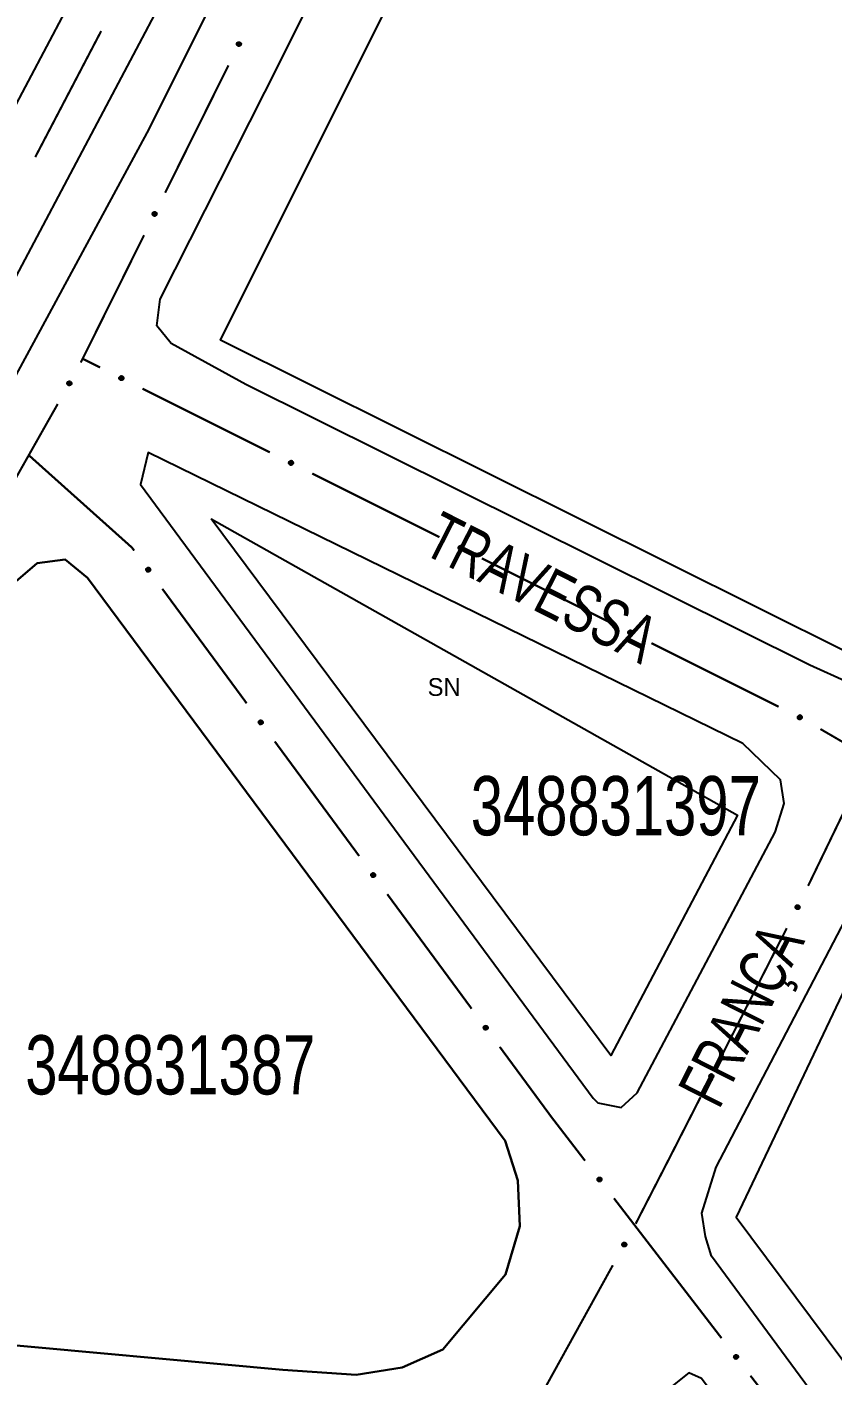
# Model space of a CAD drawing. Extents: x 200123 to 201542, y 4839549 to 4841240.
# Drawn here: x 200499.8 to 200567.7, y 4840266.9 to 4840380.6 of the extents above; entities that cross this region are included whole.
import ezdxf
from ezdxf.enums import TextEntityAlignment as Align

# ---------------------------------------------------------------- set-up
doc = ezdxf.new("R2010")
doc.units = 0
doc.header["$LTSCALE"] = 1.5
doc.header["$MEASUREMENT"] = 0
for name, color, linetype in [('CD_MALHA_LOTES', 7, 'CONTINUOUS'), ('CD_TXT_QUADRA', 2, 'CONTINUOUS'), ('RU-QUADRA', 210, 'CONTINUOUS'), ('SV-EIXO-RUA-PAV', 20, 'CONTINUOUS'), ('SV-RUA-PAVIM', 7, 'CONTINUOUS'), ('SV-TXT-RUA-PAV', 7, 'CONTINUOUS'), ('Th_NmrPort', 1, 'CONTINUOUS')]:
    doc.layers.add(name, color=color, linetype=linetype)
doc.styles.add('ARIAL', font='ARIAL.SHX')

msp = doc.modelspace()

# ---------------------------------------------------------------- linework, layer by layer
at = {"layer": 'CD_MALHA_LOTES', "linetype": 'Continuous', "flags": 128}
for points in [[(200576.62, 4840324.04), (200516.1, 4840354.19), (200568.51, 4840459.1), (200612.67, 4840437.56), (200621.71, 4840432.75), (200646.24, 4840412.58)], [(200515.31, 4840339.1), (200559.72, 4840314.11), (200549.04, 4840293.84)], [(200549.04, 4840293.84), (200515.31, 4840339.1)], [(200527.53, 4840266.88), (200521.36, 4840267.31), (200469.62, 4840272.04), (200467.87, 4840272.69), (200466.42, 4840274.05), (200465.63, 4840275.9), (200466.01, 4840278.18), (200494.59, 4840328.89), (200496.82, 4840332.14), (200500.63, 4840335.35), (200502.99, 4840335.67), (200504.87, 4840334.12)], [(200504.87, 4840334.12), (200540.11, 4840286.64), (200541.18, 4840283.29), (200541.36, 4840279.42), (200540.13, 4840275.36), (200534.86, 4840269.03), (200531.41, 4840267.5), (200527.53, 4840266.88)], [(200591.36, 4840287.81), (200580.44, 4840301.82), (200577.91, 4840305.38), (200573.98, 4840305.79), (200572.17, 4840305.04), (200570.75, 4840303.61), (200559.6, 4840280.18), (200568.43, 4840268.34)]]:
    msp.add_lwpolyline(points, dxfattribs=at)
at = {"layer": 'RU-QUADRA', "linetype": 'Continuous', "flags": 128}
for points in [[(200721.24, 4840318.82), (200670.9, 4840277.71), (200644, 4840255.9), (200638.32, 4840257.35), (200612.58, 4840290.74), (200612.03, 4840291.93), (200606.04, 4840287.34), (200580.82, 4840319.69), (200577.93, 4840323.39), (200576.62, 4840324.04), (200516.1, 4840354.19), (200568.51, 4840459.1), (200621.71, 4840432.75), (200646.24, 4840412.58), (200649.6, 4840412.13)], [(200515.31, 4840339.1), (200559.72, 4840314.11), (200549.04, 4840293.84)], [(200494.59, 4840328.89), (200496.82, 4840332.14), (200500.63, 4840335.35), (200502.99, 4840335.67), (200504.87, 4840334.12), (200540.11, 4840286.64), (200541.18, 4840283.29), (200541.36, 4840279.42), (200540.13, 4840275.36), (200534.86, 4840269.03), (200531.41, 4840267.5), (200527.53, 4840266.88), (200521.36, 4840267.31), (200469.62, 4840272.04), (200467.87, 4840272.69), (200466.42, 4840274.05), (200465.63, 4840275.9), (200466.01, 4840278.18)], [(200559.6, 4840280.18), (200568.43, 4840268.34), (200580.36, 4840252.33), (200593.49, 4840234.73), (200607.81, 4840215.52), (200631.9, 4840235.79), (200617.16, 4840254.71), (200603.64, 4840272.05), (200591.36, 4840287.81), (200580.44, 4840301.82), (200577.91, 4840305.38), (200573.98, 4840305.79), (200572.17, 4840305.04), (200570.75, 4840303.61)]]:
    msp.add_lwpolyline(points, close=True, dxfattribs=at)
at = {"layer": 'SV-EIXO-RUA-PAV', "const_width": 0.18}
for points in [[(200506.025255, 4840380.256668), (200500.464359, 4840369.622927)], [(200511.424391, 4840366.616823), (200516.765398, 4840377.362689)], [(200504.303048, 4840352.289001), (200509.644055, 4840363.034868)], [(200505.044335, 4840352.317881), (200504.46, 4840352.61)], [(200505.938792, 4840351.870726), (200505.044335, 4840352.317881)], [(200520.250098, 4840344.71625), (200509.516619, 4840350.082107)], [(200496.453519, 4840338.347664), (200502.359964, 4840348.793425)], [(200499.92, 4840344.47), (200508.114944, 4840337.132228)], [(200534.561404, 4840337.561775), (200523.827925, 4840342.927631)], [(200508.114944, 4840337.132228), (200508.62, 4840336.68)], [(200508.62, 4840336.68), (200508.811034, 4840336.420705)], [(200548.87271, 4840330.407299), (200538.139231, 4840335.773156)], [(200511.183624, 4840333.20033), (200518.301396, 4840323.539206)], [(200563.184016, 4840323.252824), (200552.450537, 4840328.61868)], [(200570.89, 4840318.94), (200566.710631, 4840321.369351)], [(200520.673987, 4840320.318831), (200527.791758, 4840310.657707)], [(200570.89, 4840318.94), (200565.669108, 4840308.135266)], [(200530.164349, 4840307.437332), (200537.28212, 4840297.776207)], [(200563.868222, 4840304.563782), (200558.413223, 4840293.875331)], [(200539.654711, 4840294.555832), (200543.806744, 4840288.920176)], [(200556.59489, 4840290.312514), (200554.321974, 4840285.858993)], [(200543.806744, 4840288.920176), (200544.05, 4840288.59)], [(200544.05, 4840288.59), (200546.848506, 4840284.951943)], [(200554.2, 4840285.62), (200551.123266, 4840279.632577)], [(200554.321974, 4840285.858993), (200554.2, 4840285.62)], [(200549.287349, 4840281.781447), (200550.50677, 4840280.196199)], [(200550.50677, 4840280.196199), (200551.05, 4840279.49)], [(200551.05, 4840279.49), (200558.369401, 4840269.980722)], [(200549.192656, 4840276.12941), (200543.388002, 4840265.626744)], [(200560.809201, 4840266.810963), (200566.908702, 4840258.886564)]]:
    msp.add_lwpolyline(points, dxfattribs=at)
at = {"layer": 'SV-EIXO-RUA-PAV'}
for points in [[(200517.49304, 4840379.073998), (200517.476808, 4840379.120134), (200517.472292, 4840379.163105), (200517.478841, 4840379.200029), (200517.493136, 4840379.231149), (200517.511346, 4840379.261339), (200517.536421, 4840379.287727), (200517.570739, 4840379.310849), (200517.616906, 4840379.327456), (200517.66123, 4840379.32919), (200517.697773, 4840379.324706), (200517.731082, 4840379.311669), (200517.760113, 4840379.293487), (200517.786662, 4840379.266534), (200517.809754, 4840379.231527), (200517.82533, 4840379.184701), (200517.829469, 4840379.142543), (200517.822197, 4840379.106994), (200517.808878, 4840379.073591), (200517.789917, 4840379.042992), (200517.765154, 4840379.017232), (200517.729865, 4840378.994045), (200517.683444, 4840378.979284), (200517.641443, 4840378.974676), (200517.605802, 4840378.981447), (200517.573212, 4840378.9953), (200517.54271, 4840379.013196), (200517.515135, 4840379.037298), (200517.49304, 4840379.073998)], [(200510.371697, 4840364.746176), (200510.355465, 4840364.792313), (200510.350949, 4840364.835284), (200510.357498, 4840364.872208), (200510.371793, 4840364.903328), (200510.390003, 4840364.933518), (200510.415078, 4840364.959905), (200510.449396, 4840364.983027), (200510.495563, 4840364.999635), (200510.539887, 4840365.001368), (200510.57643, 4840364.996885), (200510.609739, 4840364.983847), (200510.63877, 4840364.965665), (200510.665319, 4840364.938712), (200510.688411, 4840364.903705), (200510.703987, 4840364.856879), (200510.708126, 4840364.814721), (200510.700854, 4840364.779172), (200510.687535, 4840364.745769), (200510.668574, 4840364.715171), (200510.643811, 4840364.68941), (200510.608522, 4840364.666223), (200510.562101, 4840364.651462), (200510.5201, 4840364.646854), (200510.484459, 4840364.653625), (200510.451869, 4840364.667478), (200510.421367, 4840364.685375), (200510.393792, 4840364.709477), (200510.371697, 4840364.746176)], [(200503.177828, 4840350.463496), (200503.16408, 4840350.510432), (200503.161861, 4840350.553583), (200503.17037, 4840350.590105), (200503.186304, 4840350.620419), (200503.206098, 4840350.649595), (200503.232545, 4840350.674607), (200503.268047, 4840350.695866), (200503.315034, 4840350.709988), (200503.359387, 4840350.709356), (200503.395639, 4840350.70293), (200503.428205, 4840350.688135), (200503.456226, 4840350.668431), (200503.481299, 4840350.6401), (200503.502492, 4840350.603912), (200503.515549, 4840350.556321), (200503.517433, 4840350.514002), (200503.508276, 4840350.478892), (200503.493195, 4840350.446247), (200503.472629, 4840350.416703), (200503.446527, 4840350.3923), (200503.410053, 4840350.371028), (200503.36291, 4840350.358763), (200503.320724, 4840350.356401), (200503.285494, 4840350.365063), (200503.253689, 4840350.380635), (200503.224185, 4840350.400132), (200503.197935, 4840350.42567), (200503.177828, 4840350.463496)], [(200507.806998, 4840350.813707), (200507.760825, 4840350.797582), (200507.717843, 4840350.793165), (200507.680934, 4840350.799799), (200507.649847, 4840350.814166), (200507.6197, 4840350.832446), (200507.59337, 4840350.857582), (200507.570328, 4840350.891954), (200507.553827, 4840350.938159), (200507.552196, 4840350.982486), (200507.556764, 4840351.019019), (200507.569879, 4840351.052297), (200507.588128, 4840351.081287), (200507.615142, 4840351.107773), (200507.650202, 4840351.130784), (200507.697065, 4840351.146252), (200507.739232, 4840351.150293), (200507.774764, 4840351.142939), (200507.808136, 4840351.129542), (200507.838691, 4840351.110511), (200507.864394, 4840351.085688), (200507.887499, 4840351.050346), (200507.902153, 4840351.003891), (200507.906664, 4840350.96188), (200507.89981, 4840350.926254), (200507.885882, 4840350.893696), (200507.867914, 4840350.863235), (200507.843749, 4840350.835717), (200507.806998, 4840350.813707)], [(200522.118304, 4840343.659231), (200522.072131, 4840343.643106), (200522.029149, 4840343.638689), (200521.99224, 4840343.645323), (200521.961153, 4840343.65969), (200521.931006, 4840343.677971), (200521.904676, 4840343.703107), (200521.881634, 4840343.737478), (200521.865133, 4840343.783683), (200521.863502, 4840343.828011), (200521.86807, 4840343.864544), (200521.881185, 4840343.897822), (200521.899434, 4840343.926811), (200521.926448, 4840343.953297), (200521.961508, 4840343.976309), (200522.008371, 4840343.991776), (200522.050538, 4840343.995818), (200522.08607, 4840343.988463), (200522.119442, 4840343.975067), (200522.149997, 4840343.956035), (200522.1757, 4840343.931212), (200522.198805, 4840343.895871), (200522.213459, 4840343.849415), (200522.21797, 4840343.807404), (200522.211116, 4840343.771779), (200522.197188, 4840343.739221), (200522.17922, 4840343.70876), (200522.155055, 4840343.681241), (200522.118304, 4840343.659231)], [(200536.42961, 4840336.504756), (200536.383437, 4840336.488631), (200536.340455, 4840336.484214), (200536.303546, 4840336.490848), (200536.272459, 4840336.505215), (200536.242312, 4840336.523495), (200536.215982, 4840336.548631), (200536.19294, 4840336.583002), (200536.176439, 4840336.629207), (200536.174808, 4840336.673535), (200536.179376, 4840336.710068), (200536.192491, 4840336.743346), (200536.21074, 4840336.772336), (200536.237754, 4840336.798822), (200536.272814, 4840336.821833), (200536.319677, 4840336.837301), (200536.361844, 4840336.841342), (200536.397376, 4840336.833988), (200536.430748, 4840336.820591), (200536.461303, 4840336.80156), (200536.487006, 4840336.776737), (200536.510111, 4840336.741395), (200536.524765, 4840336.694939), (200536.529276, 4840336.652929), (200536.522422, 4840336.617303), (200536.508494, 4840336.584745), (200536.490526, 4840336.554284), (200536.466361, 4840336.526765), (200536.42961, 4840336.504756)], [(200510.00073, 4840334.991488), (200510.049185, 4840334.984844), (200510.089472, 4840334.969226), (200510.119323, 4840334.946528), (200510.140472, 4840334.919592), (200510.159004, 4840334.889599), (200510.171017, 4840334.855237), (200510.175903, 4840334.814146), (200510.169579, 4840334.765492), (200510.150867, 4840334.725275), (200510.13018, 4840334.694818), (200510.103363, 4840334.671148), (200510.073924, 4840334.653633), (200510.037819, 4840334.642335), (200509.996128, 4840334.637791), (200509.947359, 4840334.645333), (200509.907969, 4840334.660916), (200509.879671, 4840334.683628), (200509.856046, 4840334.710739), (200509.837493, 4840334.741587), (200509.825895, 4840334.775385), (200509.821395, 4840334.817369), (200509.829478, 4840334.865406), (200509.844571, 4840334.90487), (200509.86688, 4840334.933479), (200509.894095, 4840334.956137), (200509.923952, 4840334.975091), (200509.95799, 4840334.988605), (200510.00073, 4840334.991488)], [(200550.740916, 4840329.35028), (200550.694743, 4840329.334155), (200550.651761, 4840329.329738), (200550.614852, 4840329.336372), (200550.583765, 4840329.350739), (200550.553618, 4840329.369019), (200550.527288, 4840329.394156), (200550.504246, 4840329.428527), (200550.487745, 4840329.474732), (200550.486114, 4840329.51906), (200550.490682, 4840329.555593), (200550.503797, 4840329.588871), (200550.522046, 4840329.61786), (200550.54906, 4840329.644346), (200550.58412, 4840329.667358), (200550.630983, 4840329.682825), (200550.67315, 4840329.686866), (200550.708682, 4840329.679512), (200550.742054, 4840329.666116), (200550.772609, 4840329.647084), (200550.798312, 4840329.622261), (200550.821417, 4840329.586919), (200550.836071, 4840329.540464), (200550.840582, 4840329.498453), (200550.833728, 4840329.462827), (200550.8198, 4840329.430269), (200550.801832, 4840329.399809), (200550.777667, 4840329.37229), (200550.740916, 4840329.35028)], [(200519.491093, 4840322.109989), (200519.539548, 4840322.103345), (200519.579834, 4840322.087726), (200519.609685, 4840322.065029), (200519.630834, 4840322.038093), (200519.649366, 4840322.0081), (200519.66138, 4840321.973738), (200519.666265, 4840321.932647), (200519.659941, 4840321.883993), (200519.641229, 4840321.843775), (200519.620542, 4840321.813319), (200519.593725, 4840321.789649), (200519.564287, 4840321.772134), (200519.528181, 4840321.760835), (200519.486491, 4840321.756291), (200519.437721, 4840321.763834), (200519.398331, 4840321.779417), (200519.370034, 4840321.802129), (200519.346408, 4840321.82924), (200519.327855, 4840321.860087), (200519.316257, 4840321.893886), (200519.311757, 4840321.93587), (200519.31984, 4840321.983906), (200519.334933, 4840322.023371), (200519.357242, 4840322.051979), (200519.384457, 4840322.074638), (200519.414314, 4840322.093592), (200519.448352, 4840322.107106), (200519.491093, 4840322.109989)], [(200565.052222, 4840322.195805), (200565.006049, 4840322.179679), (200564.963067, 4840322.175263), (200564.926158, 4840322.181897), (200564.895071, 4840322.196264), (200564.864924, 4840322.214544), (200564.838594, 4840322.23968), (200564.815552, 4840322.274051), (200564.799051, 4840322.320256), (200564.79742, 4840322.364584), (200564.801988, 4840322.401117), (200564.815103, 4840322.434395), (200564.833352, 4840322.463385), (200564.860366, 4840322.489871), (200564.895426, 4840322.512882), (200564.942289, 4840322.52835), (200564.984456, 4840322.532391), (200565.019988, 4840322.525037), (200565.05336, 4840322.51164), (200565.083915, 4840322.492609), (200565.109618, 4840322.467786), (200565.132723, 4840322.432444), (200565.147377, 4840322.385988), (200565.151888, 4840322.343977), (200565.145034, 4840322.308352), (200565.131106, 4840322.275794), (200565.113138, 4840322.245333), (200565.088973, 4840322.217814), (200565.052222, 4840322.195805)], [(200528.981455, 4840309.228489), (200529.02991, 4840309.221846), (200529.070196, 4840309.206227), (200529.100047, 4840309.183529), (200529.121196, 4840309.156594), (200529.139729, 4840309.1266), (200529.151742, 4840309.092239), (200529.156627, 4840309.051147), (200529.150303, 4840309.002494), (200529.131591, 4840308.962276), (200529.110905, 4840308.931819), (200529.084088, 4840308.908149), (200529.054649, 4840308.890634), (200529.018543, 4840308.879336), (200528.976853, 4840308.874792), (200528.928083, 4840308.882335), (200528.888693, 4840308.897917), (200528.860396, 4840308.92063), (200528.836771, 4840308.947741), (200528.818217, 4840308.978588), (200528.806619, 4840309.012386), (200528.80212, 4840309.05437), (200528.810202, 4840309.102407), (200528.825296, 4840309.141872), (200528.847605, 4840309.17048), (200528.874819, 4840309.193139), (200528.904676, 4840309.212092), (200528.938715, 4840309.225606), (200528.981455, 4840309.228489)], [(200564.940753, 4840306.423127), (200564.956493, 4840306.37682), (200564.960552, 4840306.333804), (200564.953611, 4840306.296951), (200564.938986, 4840306.265985), (200564.920455, 4840306.23599), (200564.895101, 4840306.209871), (200564.860539, 4840306.187116), (200564.814198, 4840306.171), (200564.769859, 4840306.169738), (200564.733365, 4840306.17461), (200564.700197, 4840306.188001), (200564.67136, 4840306.206491), (200564.6451, 4840306.233725), (200564.622381, 4840306.268975), (200564.607304, 4840306.315965), (200564.603614, 4840306.358164), (200564.611264, 4840306.393633), (200564.624938, 4840306.426893), (200564.644223, 4840306.457288), (200564.669259, 4840306.482784), (200564.704792, 4840306.505594), (200564.751368, 4840306.519861), (200564.793415, 4840306.524022), (200564.828982, 4840306.516872), (200564.861423, 4840306.502673), (200564.891733, 4840306.484453), (200564.91905, 4840306.460059), (200564.940753, 4840306.423127)], [(200538.471817, 4840296.34699), (200538.520272, 4840296.340346), (200538.560558, 4840296.324728), (200538.59041, 4840296.30203), (200538.611558, 4840296.275094), (200538.630091, 4840296.245101), (200538.642104, 4840296.210739), (200538.646989, 4840296.169648), (200538.640666, 4840296.120994), (200538.621954, 4840296.080777), (200538.601267, 4840296.05032), (200538.57445, 4840296.02665), (200538.545011, 4840296.009135), (200538.508905, 4840295.997837), (200538.467215, 4840295.993293), (200538.418446, 4840296.000835), (200538.379055, 4840296.016418), (200538.350758, 4840296.039131), (200538.327133, 4840296.066241), (200538.308579, 4840296.097089), (200538.296982, 4840296.130887), (200538.292482, 4840296.172871), (200538.300564, 4840296.220908), (200538.315658, 4840296.260372), (200538.337967, 4840296.288981), (200538.365181, 4840296.311639), (200538.395038, 4840296.330593), (200538.429077, 4840296.344107), (200538.471817, 4840296.34699)], [(200557.66742, 4840292.171859), (200557.683161, 4840292.125553), (200557.68722, 4840292.082536), (200557.680278, 4840292.045683), (200557.665653, 4840292.014717), (200557.647123, 4840291.984723), (200557.621769, 4840291.958604), (200557.587207, 4840291.935848), (200557.540866, 4840291.919732), (200557.496526, 4840291.91847), (200557.460032, 4840291.923342), (200557.426865, 4840291.936733), (200557.398028, 4840291.955223), (200557.371768, 4840291.982457), (200557.349049, 4840292.017707), (200557.333972, 4840292.064697), (200557.330282, 4840292.106896), (200557.337932, 4840292.142366), (200557.351605, 4840292.175625), (200557.37089, 4840292.20602), (200557.395926, 4840292.231516), (200557.431459, 4840292.254326), (200557.478035, 4840292.268593), (200557.520082, 4840292.272754), (200557.555649, 4840292.265604), (200557.58809, 4840292.251405), (200557.618401, 4840292.233185), (200557.645717, 4840292.208791), (200557.66742, 4840292.171859)], [(200548.067576, 4840283.547697), (200548.116158, 4840283.542059), (200548.15676, 4840283.527279), (200548.187075, 4840283.505205), (200548.208778, 4840283.478713), (200548.227928, 4840283.449111), (200548.240651, 4840283.415005), (200548.246387, 4840283.374024), (200548.241074, 4840283.32525), (200548.223199, 4840283.284653), (200548.203148, 4840283.253774), (200548.176828, 4840283.229553), (200548.147759, 4840283.211431), (200548.111895, 4840283.199387), (200548.070308, 4840283.19398), (200548.021392, 4840283.20051), (200547.981687, 4840283.215272), (200547.952925, 4840283.237393), (200547.928743, 4840283.264008), (200547.909554, 4840283.294465), (200547.897258, 4840283.328015), (200547.891889, 4840283.369897), (200547.898974, 4840283.418091), (200547.913246, 4840283.45786), (200547.934957, 4840283.486925), (200547.961696, 4840283.510143), (200547.991154, 4840283.529711), (200548.024905, 4840283.543928), (200548.067576, 4840283.547697)], [(200550.325944, 4840277.952358), (200550.340148, 4840277.905558), (200550.342786, 4840277.862431), (200550.334633, 4840277.825827), (200550.318994, 4840277.79536), (200550.299484, 4840277.765993), (200550.273282, 4840277.740725), (200550.237988, 4840277.719122), (200550.191141, 4840277.704544), (200550.146784, 4840277.704745), (200550.11047, 4840277.710819), (200550.077762, 4840277.725297), (200550.049551, 4840277.744728), (200550.024204, 4840277.772813), (200550.002661, 4840277.808794), (200549.989142, 4840277.856255), (200549.986846, 4840277.898554), (200549.995662, 4840277.933751), (200550.010425, 4840277.966541), (200550.030703, 4840277.996284), (200550.056566, 4840278.020939), (200550.092832, 4840278.042565), (200550.139854, 4840278.055288), (200550.182015, 4840278.058059), (200550.217327, 4840278.04974), (200550.249282, 4840278.034478), (200550.278975, 4840278.015268), (200550.305472, 4840277.989986), (200550.325944, 4840277.952358)], [(200559.588895, 4840268.576844), (200559.637479, 4840268.571221), (200559.678085, 4840268.556453), (200559.708407, 4840268.534388), (200559.730118, 4840268.507903), (200559.749277, 4840268.478307), (200559.76201, 4840268.444205), (200559.767759, 4840268.403226), (200559.76246, 4840268.35445), (200559.744598, 4840268.313847), (200559.724556, 4840268.282962), (200559.698243, 4840268.258734), (200559.669179, 4840268.240603), (200559.633319, 4840268.228548), (200559.591734, 4840268.223128), (200559.542816, 4840268.229643), (200559.503107, 4840268.244394), (200559.474338, 4840268.266506), (200559.450148, 4840268.293114), (200559.43095, 4840268.323565), (200559.418644, 4840268.357111), (200559.413262, 4840268.398991), (200559.420332, 4840268.447188), (200559.434593, 4840268.486961), (200559.456295, 4840268.516032), (200559.483027, 4840268.539258), (200559.512478, 4840268.558836), (200559.546225, 4840268.573063), (200559.588895, 4840268.576844)]]:
    msp.add_lwpolyline(points, close=True, dxfattribs=at)
for points in [[(200517.472292, 4840379.163105), (200517.511346, 4840379.261339)], [(200517.474128, 4840379.144619), (200517.520827, 4840379.266167)], [(200517.476808, 4840379.120134), (200517.536421, 4840379.287727)], [(200517.48522, 4840379.099488), (200517.550666, 4840379.292478)], [(200517.49304, 4840379.073998), (200517.570739, 4840379.310849)], [(200517.506072, 4840379.055601), (200517.593939, 4840379.315159)], [(200517.515135, 4840379.037298), (200517.616906, 4840379.327456)], [(200517.531154, 4840379.02942), (200517.636633, 4840379.324415)], [(200517.54271, 4840379.013196), (200517.66123, 4840379.32919)], [(200517.558665, 4840379.008127), (200517.675691, 4840379.323287)], [(200517.573212, 4840378.9953), (200517.697773, 4840379.324706)], [(200517.59105, 4840378.990508), (200517.715985, 4840379.31545)], [(200517.605802, 4840378.981447), (200517.731082, 4840379.311669)], [(200517.625856, 4840378.980827), (200517.744703, 4840379.299652)], [(200517.641443, 4840378.974676), (200517.760113, 4840379.293487)], [(200517.664307, 4840378.978477), (200517.772222, 4840379.275308)], [(200517.683444, 4840378.979284), (200517.786662, 4840379.266534)], [(200517.706994, 4840378.990784), (200517.797311, 4840379.246077)], [(200517.729865, 4840378.994045), (200517.809754, 4840379.231527)], [(200517.74783, 4840379.011629), (200517.814505, 4840379.20096)], [(200517.765154, 4840379.017232), (200517.82533, 4840379.184701)], [(200517.778898, 4840379.034281), (200517.824982, 4840379.157658)], [(200517.789917, 4840379.042992), (200517.829469, 4840379.142543)], [(200510.350949, 4840364.835284), (200510.390003, 4840364.933518)], [(200510.352785, 4840364.816797), (200510.399484, 4840364.938345)], [(200510.355465, 4840364.792313), (200510.415078, 4840364.959905)], [(200510.363877, 4840364.771666), (200510.429323, 4840364.964656)], [(200510.371697, 4840364.746176), (200510.449396, 4840364.983027)], [(200510.384729, 4840364.727779), (200510.472596, 4840364.987338)], [(200510.393792, 4840364.709477), (200510.495563, 4840364.999635)], [(200510.409811, 4840364.701599), (200510.51529, 4840364.996593)], [(200510.421367, 4840364.685375), (200510.539887, 4840365.001368)], [(200510.437322, 4840364.680306), (200510.554348, 4840364.995465)], [(200510.451869, 4840364.667478), (200510.57643, 4840364.996885)], [(200510.469707, 4840364.662686), (200510.594642, 4840364.987628)], [(200510.484459, 4840364.653625), (200510.609739, 4840364.983847)], [(200510.504513, 4840364.653005), (200510.62336, 4840364.97183)], [(200510.5201, 4840364.646854), (200510.63877, 4840364.965665)], [(200510.542964, 4840364.650656), (200510.650879, 4840364.947487)], [(200510.562101, 4840364.651462), (200510.665319, 4840364.938712)], [(200510.585651, 4840364.662962), (200510.675968, 4840364.918255)], [(200510.608522, 4840364.666223), (200510.688411, 4840364.903705)], [(200510.626487, 4840364.683807), (200510.693162, 4840364.873138)], [(200510.643811, 4840364.68941), (200510.703987, 4840364.856879)], [(200510.657555, 4840364.70646), (200510.703639, 4840364.829837)], [(200510.668574, 4840364.715171), (200510.708126, 4840364.814721)], [(200503.161861, 4840350.553583), (200503.206098, 4840350.649595)], [(200503.162709, 4840350.535025), (200503.215823, 4840350.653909)], [(200503.16408, 4840350.510432), (200503.232545, 4840350.674607)], [(200503.171378, 4840350.489367), (200503.247023, 4840350.678592)], [(200503.177828, 4840350.463496), (200503.268047, 4840350.695866)], [(200503.189861, 4840350.44443), (200503.291443, 4840350.698934)], [(200503.197935, 4840350.42567), (200503.315034, 4840350.709988)], [(200503.213511, 4840350.416949), (200503.33457, 4840350.705899)], [(200503.224185, 4840350.400132), (200503.359387, 4840350.709356)], [(200503.239847, 4840350.39422), (200503.373512, 4840350.70269)], [(200503.253689, 4840350.380635), (200503.395639, 4840350.70293)], [(200503.271246, 4840350.374898), (200503.413331, 4840350.692715)], [(200503.285494, 4840350.365063), (200503.428205, 4840350.688135)], [(200503.305487, 4840350.363375), (200503.441167, 4840350.675409)], [(200503.320724, 4840350.356401), (200503.456226, 4840350.668431)], [(200503.343757, 4840350.358978), (200503.467348, 4840350.649632)], [(200503.36291, 4840350.358763), (200503.481299, 4840350.6401)], [(200503.38704, 4840350.368991), (200503.490843, 4840350.619104)], [(200503.410053, 4840350.371028), (200503.502492, 4840350.603912)], [(200503.428929, 4840350.387628), (200503.505606, 4840350.573135)], [(200503.446527, 4840350.3923), (200503.515549, 4840350.556321)], [(200503.461161, 4840350.408592), (200503.513759, 4840350.529336)], [(200503.472629, 4840350.416703), (200503.517433, 4840350.514002)], [(200507.867914, 4840350.863235), (200507.552196, 4840350.982486)], [(200507.843749, 4840350.835717), (200507.553827, 4840350.938159)], [(200507.885882, 4840350.893696), (200507.556764, 4840351.019019)], [(200507.851664, 4840350.851717), (200507.556915, 4840350.957878)], [(200507.87302, 4840350.879179), (200507.558132, 4840350.996933)], [(200507.890715, 4840350.911523), (200507.566063, 4840351.037209)], [(200507.825426, 4840350.826696), (200507.566071, 4840350.915163)], [(200507.89981, 4840350.926254), (200507.569879, 4840351.052297)], [(200507.806998, 4840350.813707), (200507.570328, 4840350.891954)], [(200507.900476, 4840350.946307), (200507.581927, 4840351.065891)], [(200507.906664, 4840350.96188), (200507.588128, 4840351.081287)], [(200507.78149, 4840350.805945), (200507.588652, 4840350.871838)], [(200507.760825, 4840350.797582), (200507.59337, 4840350.857582)], [(200507.902915, 4840350.984752), (200507.606334, 4840351.093353)], [(200507.736334, 4840350.794958), (200507.614894, 4840350.841938)], [(200507.902153, 4840351.003891), (200507.615142, 4840351.107773)], [(200507.717843, 4840350.793165), (200507.6197, 4840350.832446)], [(200507.890707, 4840351.027467), (200507.635624, 4840351.118375)], [(200507.887499, 4840351.050346), (200507.650202, 4840351.130784)], [(200507.869957, 4840351.068351), (200507.68078, 4840351.135464)], [(200507.864394, 4840351.085688), (200507.697065, 4840351.146252)], [(200507.847376, 4840351.099472), (200507.724106, 4840351.145841)], [(200507.838691, 4840351.110511), (200507.739232, 4840351.150293)], [(200522.17922, 4840343.70876), (200521.863502, 4840343.828011)], [(200522.155055, 4840343.681241), (200521.865133, 4840343.783683)], [(200522.197188, 4840343.739221), (200521.86807, 4840343.864544)], [(200522.16297, 4840343.697242), (200521.868221, 4840343.803403)], [(200522.184326, 4840343.724704), (200521.869438, 4840343.842458)], [(200522.202021, 4840343.757047), (200521.877369, 4840343.882734)], [(200522.136732, 4840343.672221), (200521.877377, 4840343.760687)], [(200522.211116, 4840343.771779), (200521.881185, 4840343.897822)], [(200522.118304, 4840343.659231), (200521.881634, 4840343.737478)], [(200522.211782, 4840343.791831), (200521.893233, 4840343.911416)], [(200522.21797, 4840343.807404), (200521.899434, 4840343.926811)], [(200522.092796, 4840343.65147), (200521.899958, 4840343.717362)], [(200522.072131, 4840343.643106), (200521.904676, 4840343.703107)], [(200522.214221, 4840343.830276), (200521.91764, 4840343.938878)], [(200522.04764, 4840343.640483), (200521.9262, 4840343.687462)], [(200522.213459, 4840343.849415), (200521.926448, 4840343.953297)], [(200522.029149, 4840343.638689), (200521.931006, 4840343.677971)], [(200522.202013, 4840343.872991), (200521.94693, 4840343.963899)], [(200522.198805, 4840343.895871), (200521.961508, 4840343.976309)], [(200522.181263, 4840343.913876), (200521.992086, 4840343.980989)], [(200522.1757, 4840343.931212), (200522.008371, 4840343.991776)], [(200522.158682, 4840343.944996), (200522.035412, 4840343.991366)], [(200522.149997, 4840343.956035), (200522.050538, 4840343.995818)], [(200536.490526, 4840336.554284), (200536.174808, 4840336.673535)], [(200536.508494, 4840336.584745), (200536.179376, 4840336.710068)], [(200536.495632, 4840336.570228), (200536.180744, 4840336.687982)], [(200536.513327, 4840336.602572), (200536.188675, 4840336.728258)], [(200536.522422, 4840336.617303), (200536.192491, 4840336.743346)], [(200536.523088, 4840336.637356), (200536.204539, 4840336.75694)], [(200536.529276, 4840336.652929), (200536.21074, 4840336.772336)], [(200536.525527, 4840336.6758), (200536.228946, 4840336.784402)], [(200536.524765, 4840336.694939), (200536.237754, 4840336.798822)], [(200536.513319, 4840336.718516), (200536.258236, 4840336.809424)], [(200536.510111, 4840336.741395), (200536.272814, 4840336.821833)], [(200536.492569, 4840336.7594), (200536.303392, 4840336.826513)], [(200536.487006, 4840336.776737), (200536.319677, 4840336.837301)], [(200536.469988, 4840336.790521), (200536.346718, 4840336.83689)], [(200536.461303, 4840336.80156), (200536.361844, 4840336.841342)], [(200536.466361, 4840336.526765), (200536.176439, 4840336.629207)], [(200536.474276, 4840336.542766), (200536.179527, 4840336.648927)], [(200536.448038, 4840336.517745), (200536.188683, 4840336.606212)], [(200536.42961, 4840336.504756), (200536.19294, 4840336.583002)], [(200536.404102, 4840336.496994), (200536.211264, 4840336.562887)], [(200536.383437, 4840336.488631), (200536.215982, 4840336.548631)], [(200536.358946, 4840336.486007), (200536.237506, 4840336.532987)], [(200536.340455, 4840336.484214), (200536.242312, 4840336.523495)], [(200509.821395, 4840334.817369), (200509.996128, 4840334.637791)], [(200509.825895, 4840334.775385), (200509.947359, 4840334.645333)], [(200509.828827, 4840334.793355), (200509.966768, 4840334.647532)], [(200509.828946, 4840334.839203), (200510.014756, 4840334.64221)], [(200509.829478, 4840334.865406), (200510.037819, 4840334.642335)], [(200509.83478, 4840334.755369), (200509.923464, 4840334.658)], [(200509.837493, 4840334.741587), (200509.907969, 4840334.660916)], [(200509.837505, 4840334.882797), (200510.052222, 4840334.651169)], [(200509.844571, 4840334.90487), (200510.073924, 4840334.653633)], [(200509.857165, 4840334.915924), (200510.08645, 4840334.664523)], [(200509.86688, 4840334.933479), (200510.103363, 4840334.671148)], [(200509.881681, 4840334.942461), (200510.113625, 4840334.682849)], [(200509.894095, 4840334.956137), (200510.13018, 4840334.694818)], [(200509.912152, 4840334.963215), (200510.139008, 4840334.715109)], [(200509.923952, 4840334.975091), (200510.150867, 4840334.725275)], [(200509.943663, 4840334.977956), (200510.157859, 4840334.749335)], [(200509.95799, 4840334.988605), (200510.169579, 4840334.765492)], [(200509.978411, 4840334.988303), (200510.169136, 4840334.791541)], [(200510.00073, 4840334.991488), (200510.175903, 4840334.814146)], [(200510.026977, 4840334.986797), (200510.168734, 4840334.840396)], [(200510.049185, 4840334.984844), (200510.171017, 4840334.855237)], [(200510.072189, 4840334.97604), (200510.158966, 4840334.87896)], [(200510.089472, 4840334.969226), (200510.159004, 4840334.889599)], [(200550.801832, 4840329.399809), (200550.486114, 4840329.51906)], [(200550.777667, 4840329.37229), (200550.487745, 4840329.474732)], [(200550.8198, 4840329.430269), (200550.490682, 4840329.555593)], [(200550.785582, 4840329.388291), (200550.490833, 4840329.494452)], [(200550.806938, 4840329.415753), (200550.49205, 4840329.533507)], [(200550.824633, 4840329.448096), (200550.499981, 4840329.573783)], [(200550.759344, 4840329.363269), (200550.499989, 4840329.451736)], [(200550.833728, 4840329.462827), (200550.503797, 4840329.588871)], [(200550.740916, 4840329.35028), (200550.504246, 4840329.428527)], [(200550.834394, 4840329.48288), (200550.515845, 4840329.602465)], [(200550.840582, 4840329.498453), (200550.522046, 4840329.61786)], [(200550.715408, 4840329.342519), (200550.52257, 4840329.408411)], [(200550.694743, 4840329.334155), (200550.527288, 4840329.394156)], [(200550.836833, 4840329.521325), (200550.540253, 4840329.629927)], [(200550.670252, 4840329.331531), (200550.548812, 4840329.378511)], [(200550.836071, 4840329.540464), (200550.54906, 4840329.644346)], [(200550.651761, 4840329.329738), (200550.553618, 4840329.369019)], [(200550.824625, 4840329.56404), (200550.569542, 4840329.654948)], [(200550.821417, 4840329.586919), (200550.58412, 4840329.667358)], [(200550.803875, 4840329.604925), (200550.614698, 4840329.672038)], [(200550.798312, 4840329.622261), (200550.630983, 4840329.682825)], [(200550.781294, 4840329.636045), (200550.658024, 4840329.682415)], [(200550.772609, 4840329.647084), (200550.67315, 4840329.686866)], [(200519.311757, 4840321.93587), (200519.486491, 4840321.756291)], [(200519.316257, 4840321.893886), (200519.437721, 4840321.763834)], [(200519.319189, 4840321.911855), (200519.457131, 4840321.766033)], [(200519.319308, 4840321.957704), (200519.505118, 4840321.760711)], [(200519.31984, 4840321.983906), (200519.528181, 4840321.760835)], [(200519.327867, 4840322.001297), (200519.542584, 4840321.76967)], [(200519.334933, 4840322.023371), (200519.564287, 4840321.772134)], [(200519.347527, 4840322.034425), (200519.576812, 4840321.783023)], [(200519.357242, 4840322.051979), (200519.593725, 4840321.789649)], [(200519.372043, 4840322.060961), (200519.603987, 4840321.80135)], [(200519.384457, 4840322.074638), (200519.620542, 4840321.813319)], [(200519.402514, 4840322.081715), (200519.629371, 4840321.83361)], [(200519.414314, 4840322.093592), (200519.641229, 4840321.843775)], [(200519.434025, 4840322.096457), (200519.648221, 4840321.867836)], [(200519.448352, 4840322.107106), (200519.659941, 4840321.883993)], [(200519.468773, 4840322.106804), (200519.659498, 4840321.910041)], [(200519.491093, 4840322.109989), (200519.666265, 4840321.932647)], [(200519.517339, 4840322.105297), (200519.659096, 4840321.958896)], [(200519.539548, 4840322.103345), (200519.66138, 4840321.973738)], [(200519.562551, 4840322.094541), (200519.649328, 4840321.997461)], [(200519.579834, 4840322.087726), (200519.649366, 4840322.0081)], [(200565.113138, 4840322.245333), (200564.79742, 4840322.364584)], [(200565.088973, 4840322.217814), (200564.799051, 4840322.320256)], [(200565.131106, 4840322.275794), (200564.801988, 4840322.401117)], [(200565.096888, 4840322.233815), (200564.802139, 4840322.339976)], [(200565.118244, 4840322.261277), (200564.803356, 4840322.379031)], [(200565.135939, 4840322.293621), (200564.811287, 4840322.419307)], [(200565.07065, 4840322.208794), (200564.811295, 4840322.297261)], [(200565.145034, 4840322.308352), (200564.815103, 4840322.434395)], [(200565.052222, 4840322.195805), (200564.815552, 4840322.274051)], [(200565.1457, 4840322.328404), (200564.827151, 4840322.447989)], [(200565.151888, 4840322.343977), (200564.833352, 4840322.463385)], [(200565.026714, 4840322.188043), (200564.833876, 4840322.253936)], [(200565.006049, 4840322.179679), (200564.838594, 4840322.23968)], [(200565.148139, 4840322.366849), (200564.851559, 4840322.475451)], [(200564.981558, 4840322.177056), (200564.860118, 4840322.224036)], [(200565.147377, 4840322.385988), (200564.860366, 4840322.489871)], [(200564.963067, 4840322.175263), (200564.864924, 4840322.214544)], [(200565.135931, 4840322.409565), (200564.880848, 4840322.500473)], [(200565.132723, 4840322.432444), (200564.895426, 4840322.512882)], [(200565.115181, 4840322.450449), (200564.926004, 4840322.517562)], [(200565.109618, 4840322.467786), (200564.942289, 4840322.52835)], [(200565.0926, 4840322.481569), (200564.96933, 4840322.527939)], [(200565.083915, 4840322.492609), (200564.984456, 4840322.532391)], [(200519.325142, 4840321.873869), (200519.413827, 4840321.776501)], [(200519.327855, 4840321.860087), (200519.398331, 4840321.779417)], [(200528.80212, 4840309.05437), (200528.976853, 4840308.874792)], [(200528.806619, 4840309.012386), (200528.928083, 4840308.882335)], [(200528.809552, 4840309.030356), (200528.947493, 4840308.884534)], [(200528.80967, 4840309.076205), (200528.99548, 4840308.879211)], [(200528.810202, 4840309.102407), (200529.018543, 4840308.879336)], [(200528.815504, 4840308.99237), (200528.904189, 4840308.895001)], [(200528.818217, 4840308.978588), (200528.888693, 4840308.897917)], [(200528.81823, 4840309.119798), (200529.032946, 4840308.888171)], [(200528.825296, 4840309.141872), (200529.054649, 4840308.890634)], [(200528.83789, 4840309.152926), (200529.067174, 4840308.901524)], [(200528.847605, 4840309.17048), (200529.084088, 4840308.908149)], [(200528.862405, 4840309.179462), (200529.094349, 4840308.91985)], [(200528.874819, 4840309.193139), (200529.110905, 4840308.931819)], [(200528.892876, 4840309.200216), (200529.119733, 4840308.95211)], [(200528.904676, 4840309.212092), (200529.131591, 4840308.962276)], [(200528.924387, 4840309.214957), (200529.138583, 4840308.986337)], [(200528.938715, 4840309.225606), (200529.150303, 4840309.002494)], [(200528.959136, 4840309.225304), (200529.14986, 4840309.028542)], [(200528.981455, 4840309.228489), (200529.156627, 4840309.051147)], [(200529.007702, 4840309.223798), (200529.149459, 4840309.077397)], [(200529.02991, 4840309.221846), (200529.151742, 4840309.092239)], [(200529.052914, 4840309.213041), (200529.13969, 4840309.115961)], [(200529.070196, 4840309.206227), (200529.139729, 4840309.1266)], [(200564.644223, 4840306.457288), (200564.603614, 4840306.358164)], [(200564.669259, 4840306.482784), (200564.607304, 4840306.315965)], [(200564.655334, 4840306.465881), (200564.60794, 4840306.343002)], [(200564.686641, 4840306.488202), (200564.617956, 4840306.299591)], [(200564.704792, 4840306.505594), (200564.622381, 4840306.268975)], [(200564.727697, 4840306.508612), (200564.634669, 4840306.254294)], [(200564.751368, 4840306.519861), (200564.6451, 4840306.233725)], [(200564.770512, 4840306.520464), (200564.659446, 4840306.224797)], [(200564.793415, 4840306.524022), (200564.67136, 4840306.206491)], [(200564.808935, 4840306.517705), (200564.686704, 4840306.200162)], [(200564.828982, 4840306.516872), (200564.700197, 4840306.188001)], [(200564.843637, 4840306.507655), (200564.715253, 4840306.18406)], [(200564.861423, 4840306.502673), (200564.733365, 4840306.17461)], [(200564.875832, 4840306.489692), (200564.755461, 4840306.175794)], [(200564.891733, 4840306.484453), (200564.769859, 4840306.169738)], [(200564.903115, 4840306.468107), (200564.794505, 4840306.174252)], [(200564.91905, 4840306.460059), (200564.814198, 4840306.171)], [(200564.927917, 4840306.441662), (200564.837295, 4840306.183052)], [(200564.940753, 4840306.423127), (200564.860539, 4840306.187116)], [(200564.948302, 4840306.397555), (200564.880807, 4840306.205272)], [(200564.956493, 4840306.37682), (200564.895101, 4840306.209871)], [(200564.958913, 4840306.352309), (200564.910924, 4840306.231264)], [(200564.960552, 4840306.333804), (200564.920455, 4840306.23599)], [(200538.292482, 4840296.172871), (200538.467215, 4840295.993293)], [(200538.296982, 4840296.130887), (200538.418446, 4840296.000835)], [(200538.299914, 4840296.148857), (200538.437855, 4840296.003034)], [(200538.300032, 4840296.194705), (200538.485843, 4840295.997712)], [(200538.300564, 4840296.220908), (200538.508905, 4840295.997837)], [(200538.305866, 4840296.110871), (200538.394551, 4840296.013502)], [(200538.308579, 4840296.097089), (200538.379055, 4840296.016418)], [(200538.308592, 4840296.238299), (200538.523308, 4840296.006671)], [(200538.315658, 4840296.260372), (200538.545011, 4840296.009135)], [(200538.328252, 4840296.271426), (200538.557537, 4840296.020025)], [(200538.337967, 4840296.288981), (200538.57445, 4840296.02665)], [(200538.352768, 4840296.297963), (200538.584712, 4840296.038351)], [(200538.365181, 4840296.311639), (200538.601267, 4840296.05032)], [(200538.383238, 4840296.318717), (200538.610095, 4840296.070611)], [(200538.395038, 4840296.330593), (200538.621954, 4840296.080777)], [(200538.414749, 4840296.333458), (200538.628946, 4840296.104837)], [(200538.429077, 4840296.344107), (200538.640666, 4840296.120994)], [(200538.449498, 4840296.343805), (200538.640223, 4840296.147043)], [(200538.471817, 4840296.34699), (200538.646989, 4840296.169648)], [(200538.498064, 4840296.342299), (200538.639821, 4840296.195898)], [(200538.520272, 4840296.340346), (200538.642104, 4840296.210739)], [(200538.543276, 4840296.331542), (200538.630052, 4840296.234462)], [(200538.560558, 4840296.324728), (200538.630091, 4840296.245101)], [(200557.37089, 4840292.20602), (200557.330282, 4840292.106896)], [(200557.395926, 4840292.231516), (200557.333972, 4840292.064697)], [(200557.382001, 4840292.214614), (200557.334608, 4840292.091734)], [(200557.413309, 4840292.236935), (200557.344623, 4840292.048323)], [(200557.431459, 4840292.254326), (200557.349049, 4840292.017707)], [(200557.454364, 4840292.257344), (200557.361337, 4840292.003026)], [(200557.478035, 4840292.268593), (200557.371768, 4840291.982457)], [(200557.49718, 4840292.269196), (200557.386113, 4840291.973529)], [(200557.520082, 4840292.272754), (200557.398028, 4840291.955223)], [(200557.535603, 4840292.266437), (200557.413371, 4840291.948894)], [(200557.555649, 4840292.265604), (200557.426865, 4840291.936733)], [(200557.570305, 4840292.256387), (200557.44192, 4840291.932792)], [(200557.58809, 4840292.251405), (200557.460032, 4840291.923342)], [(200557.6025, 4840292.238424), (200557.482129, 4840291.924527)], [(200557.618401, 4840292.233185), (200557.496526, 4840291.91847)], [(200557.629783, 4840292.21684), (200557.521172, 4840291.922984)], [(200557.645717, 4840292.208791), (200557.540866, 4840291.919732)], [(200557.654585, 4840292.190394), (200557.563963, 4840291.931784)], [(200557.66742, 4840292.171859), (200557.587207, 4840291.935848)], [(200557.674969, 4840292.146287), (200557.607474, 4840291.954004)], [(200557.683161, 4840292.125553), (200557.621769, 4840291.958604)], [(200557.68558, 4840292.101041), (200557.637591, 4840291.979997)], [(200557.68722, 4840292.082536), (200557.647123, 4840291.984723)], [(200547.891889, 4840283.369897), (200548.070308, 4840283.19398)], [(200547.897258, 4840283.328015), (200548.021392, 4840283.20051)], [(200547.898974, 4840283.418091), (200548.111895, 4840283.199387)], [(200547.898985, 4840283.391883), (200548.088839, 4840283.198784)], [(200547.899817, 4840283.346042), (200548.040752, 4840283.203111)], [(200547.906556, 4840283.308188), (200547.99724, 4840283.212678)], [(200547.906639, 4840283.435644), (200548.126111, 4840283.208518)], [(200547.909554, 4840283.294465), (200547.981687, 4840283.215272)], [(200547.913246, 4840283.45786), (200548.147759, 4840283.211431)], [(200547.925608, 4840283.469173), (200548.160056, 4840283.222578)], [(200547.934957, 4840283.486925), (200548.176828, 4840283.229553)], [(200547.949569, 4840283.496211), (200548.186845, 4840283.241464)], [(200547.961696, 4840283.510143), (200548.203148, 4840283.253774)], [(200547.979603, 4840283.517593), (200548.211554, 4840283.274243)], [(200547.991154, 4840283.529711), (200548.223199, 4840283.284653)], [(200548.010801, 4840283.532984), (200548.229691, 4840283.308853)], [(200548.024905, 4840283.543928), (200548.241074, 4840283.32525)], [(200548.045328, 4840283.544049), (200548.24009, 4840283.351283)], [(200548.067576, 4840283.547697), (200548.246387, 4840283.374024)], [(200548.093914, 4840283.54355), (200548.238676, 4840283.40012)], [(200548.116158, 4840283.542059), (200548.240651, 4840283.415005)], [(200548.13934, 4840283.533733), (200548.22811, 4840283.438473)], [(200548.15676, 4840283.527279), (200548.227928, 4840283.449111)], [(200550.030703, 4840277.996284), (200549.986846, 4840277.898554)], [(200550.056566, 4840278.020939), (200549.989142, 4840277.856255)], [(200550.042091, 4840278.004506), (200549.990669, 4840277.883256)], [(200550.074118, 4840278.025782), (200549.999248, 4840277.839539)], [(200550.092832, 4840278.042565), (200550.002661, 4840277.808794)], [(200550.115824, 4840278.044826), (200550.014457, 4840277.793715)], [(200550.139854, 4840278.055288), (200550.024204, 4840277.772813)], [(200550.159008, 4840278.055258), (200550.038247, 4840277.763417)], [(200550.182015, 4840278.058059), (200550.049551, 4840277.744728)], [(200550.197319, 4840278.051234), (200550.064678, 4840277.737896)], [(200550.217327, 4840278.04974), (200550.077762, 4840277.725297)], [(200550.23167, 4840278.040044), (200550.09268, 4840277.720861)], [(200550.249282, 4840278.034478), (200550.11047, 4840277.710819)], [(200550.263255, 4840278.021028), (200550.132594, 4840277.711273)], [(200550.278975, 4840278.015268), (200550.146784, 4840277.704745)], [(200550.289811, 4840277.998556), (200550.171565, 4840277.708443)], [(200550.305472, 4840277.989986), (200550.191141, 4840277.704544)], [(200550.313727, 4840277.971306), (200550.214623, 4840277.715827)], [(200550.325944, 4840277.952358), (200550.237988, 4840277.719122)], [(200550.332646, 4840277.926551), (200550.258844, 4840277.7366)], [(200550.340148, 4840277.905558), (200550.273282, 4840277.740725)], [(200550.341758, 4840277.880979), (200550.289802, 4840277.761584)], [(200550.342786, 4840277.862431), (200550.299484, 4840277.765993)], [(200559.420332, 4840268.447188), (200559.633319, 4840268.228548)], [(200559.427992, 4840268.464743), (200559.647533, 4840268.237684)], [(200559.434593, 4840268.486961), (200559.669179, 4840268.240603)], [(200559.446951, 4840268.498277), (200559.681473, 4840268.251754)], [(200559.456295, 4840268.516032), (200559.698243, 4840268.258734)], [(200559.470904, 4840268.525323), (200559.708257, 4840268.270648)], [(200559.483027, 4840268.539258), (200559.724556, 4840268.282962)], [(200559.500931, 4840268.546714), (200559.732956, 4840268.303434)], [(200559.512478, 4840268.558836), (200559.744598, 4840268.313847)], [(200559.532125, 4840268.562115), (200559.751082, 4840268.33805)], [(200559.546225, 4840268.573063), (200559.76246, 4840268.35445)], [(200559.566648, 4840268.57319), (200559.761469, 4840268.380483)], [(200559.588895, 4840268.576844), (200559.767759, 4840268.403226)], [(200559.615235, 4840268.572706), (200559.76004, 4840268.429319)], [(200559.637479, 4840268.571221), (200559.76201, 4840268.444205)], [(200559.660663, 4840268.562902), (200559.749462, 4840268.467669)], [(200559.678085, 4840268.556453), (200559.749277, 4840268.478307)], [(200559.413262, 4840268.398991), (200559.591734, 4840268.223128)], [(200559.418644, 4840268.357111), (200559.542816, 4840268.229643)], [(200559.420352, 4840268.42098), (200559.610264, 4840268.227938)], [(200559.421197, 4840268.375139), (200559.562175, 4840268.23225)], [(200559.427948, 4840268.337287), (200559.518661, 4840268.241804)], [(200559.43095, 4840268.323565), (200559.503107, 4840268.244394)]]:
    msp.add_lwpolyline(points, dxfattribs=at)
at = {"layer": 'SV-RUA-PAVIM', "linetype": 'Continuous'}
for points in [[(200367.288102, 4840154.260987, 3.95), (200374.61, 4840164.81, 3.95), (200407.69, 4840215.31, 3.94), (200435.89, 4840262.32, 3.97), (200453.33, 4840291.08, 3.97), (200476.67, 4840332.17, 3.94), (200507.62, 4840390.69, 3.33), (200529.43, 4840436.06, 4.98), (200558.98, 4840495.84, 3.38), (200619.59, 4840635.33, 3.2), (200619.81, 4840636.89, 3.2), (200619.01, 4840638.61, 3.22), (200614.94, 4840640.88, 3.22)], [(200628.85, 4840254.43, 3.35), (200579.33, 4840318.04, 3.71), (200577.17, 4840320.49, 3.71), (200575.51, 4840322.38, 3.71), (200565.81, 4840326.76, 3.72), (200518.22, 4840350.45, 3.72), (200511.94, 4840353.9, 3.72), (200510.71, 4840355.38, 3.72), (200510.99, 4840357.64, 3.72), (200521.09, 4840377.6, 3.8), (200550.42, 4840436.39, 3.98), (200563.01, 4840461.68, 3.98), (200564.73, 4840462.82, 3.98), (200569.35, 4840460.8, 5.55), (200615.61, 4840437.61, 2.55), (200622.16, 4840434.22, 2.55), (200634.35, 4840424.84, 2.55), (200647.47, 4840414.1, 2.55), (200650.09, 4840413.93, 2.55), (200708.1, 4840338.27, 2.55), (200720.76, 4840321.77, 3.31), (200722.42, 4840319.22, 3.31), (200721.63, 4840317.48, 3.31), (200639.64, 4840251.45, 3.28)]]:
    msp.add_polyline3d(points, dxfattribs=at)
for points in [[(200542.26, 4840436.26, 4.24), (200557.94, 4840468.32, 3.82), (200584.59, 4840525.94, 3.34), (200605.19, 4840572.91, 3.22), (200622.41, 4840614.35, 3.2), (200621.89, 4840616.57, 3.2), (200620.93, 4840616.97, 3.2), (200619.47, 4840616.25, 3.2), (200613.03, 4840601.13, 3.54), (200595.93, 4840560.69, 3.56), (200578.56, 4840520.94, 3.52), (200555.24, 4840470.84, 4.5), (200538.21, 4840436.2, 4.5), (200514.08, 4840388.36, 3.05), (200481.52, 4840326.94, 3.63), (200456.03, 4840282.04, 3.64), (200451.73, 4840274.75, 3.66), (200451.71, 4840272.88, 3.66), (200452.61, 4840272.28, 3.75), (200453.73, 4840272.3, 3.98), (200454.6, 4840272.68, 4.01), (200479.16, 4840314.86, 4.36), (200509.91, 4840371.67, 3.38)], [(200562.88, 4840312.67, 3.29), (200563.66, 4840315.09, 3.37), (200563.35, 4840317.09, 3.5), (200560.17, 4840320.15, 3.53), (200510, 4840344.71, 4.23), (200509.34, 4840342, 4.23), (200509.33, 4840341.99, 4.23), (200547.53, 4840290.22, 3.29), (200547.93, 4840289.83, 3.29), (200549.89, 4840289.44, 3.29), (200551.26, 4840290.69, 3.29)], [(200521.36, 4840267.31, 3.47), (200527.53, 4840266.88, 3.38), (200531.41, 4840267.5, 3.41), (200534.86, 4840269.03, 3.39), (200540.13, 4840275.36, 3.32), (200541.36, 4840279.42, 3.29), (200541.18, 4840283.29, 3.09), (200540.11, 4840286.64, 3.09), (200504.87, 4840334.12, 3.44), (200502.99, 4840335.67, 3.76), (200500.63, 4840335.35, 3.89), (200496.82, 4840332.14, 3.96), (200494.59, 4840328.89, 4.01), (200466.01, 4840278.18, 4.07), (200465.63, 4840275.9, 3.99), (200466.42, 4840274.05, 3.98), (200467.87, 4840272.69, 3.98), (200469.62, 4840272.04, 4.15)], [(200567.77, 4840263.01, 2.96), (200557.52, 4840276.9, 2.96), (200557.02, 4840278.57, 2.96), (200556.7, 4840280.52, 2.96), (200557.91, 4840284.41, 2.96), (200568.79, 4840305.24, 2.98), (200570.48, 4840306.78, 3.19), (200572.33, 4840307.49, 3.42), (200575.69, 4840307.82, 3.63), (200577.24, 4840307.59, 3.63), (200580.85, 4840304.75, 3.64), (200633.29, 4840238.29, 3.29), (200634.03, 4840236.45, 3.27), (200633.91, 4840235.49, 3.27), (200632.47, 4840234.1, 3.27), (200607.79, 4840213.83, 2.81), (200605.47, 4840213.6, 2.81)], [(200554.65, 4840249.04, 3.04), (200644.21, 4840129.78, 3.01), (200644.37, 4840129.56, 3.01), (200646.11, 4840129.07, 3.01), (200654.33, 4840135.2, 2.99), (200654.54, 4840137.17, 2.99), (200654.24, 4840137.52, 2.99), (200558.17, 4840264.59, 3.05), (200556.68, 4840266.57, 3.05), (200555.6, 4840267.06, 3.05), (200547.35, 4840260.48, 3.05), (200547.3, 4840258.8, 3.05), (200548.56, 4840257.12, 3.05)]]:
    msp.add_polyline3d(points, close=True, dxfattribs=at)

# ---------------------------------------------------------------- texts
at = {"layer": 'CD_TXT_QUADRA', "style": 'ARIAL', "width": 0.7}
for s, p in [('348831397', (200537.21, 4840312.4, 5.67)), ('348831387', (200499.62, 4840290.54))]:
    msp.add_text(s, height=5, dxfattribs=at).set_placement(p)
at = {"layer": 'SV-TXT-RUA-PAV', "style": 'ARIAL', "width": 0.7}
for s, rotation, p in [('TRAVESSA', 333, (200532.99, 4840336.26)), ('FRANÇA', 63, (200558.15, 4840289.19))]:
    msp.add_text(s, height=4, rotation=rotation, dxfattribs=at).set_placement(p)
at = {"layer": 'Th_NmrPort', "color": 1}
msp.add_text('SN', height=1.5, dxfattribs=at).set_placement((200533.569744, 4840324.915435), align=Align.MIDDLE_LEFT)

doc.saveas('drawing.dxf')
